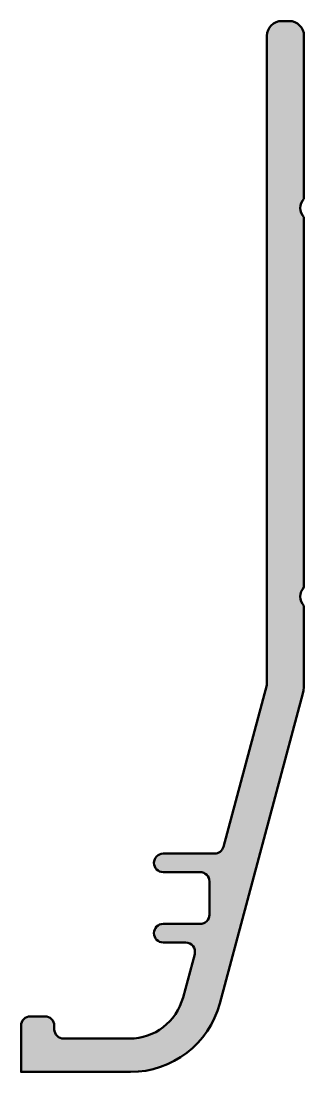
# Model space of a CAD drawing. Extents: x 0.5 to 15.8, y 0 to 56.8.
import ezdxf

# ---------------------------------------------------------------- set-up
doc = ezdxf.new("R2010")
doc.units = 0
doc.layers.add('0S-Alu contour', color=7, linetype='Continuous', lineweight=50)
doc.layers.add('0S-Alu hatch', color=252, linetype='Continuous', lineweight=25)

# ---------------------------------------------------------------- blocks, each defined once
blk = doc.blocks.new('385530__A6B8C6D1_B02E_4AD3_A6E4_6658D5DACF7C_')
at = {"layer": '0S-Alu hatch'}
h = blk.add_hatch(color=256, dxfattribs=at)
edge = h.paths.add_edge_path()
edge.add_arc((14.5999917762585, 55.99999906846807), 0.7999963539232647, 89.99952029874115, 180.0004797007597)
edge.add_line((13.79999542236328, 55.99999237060547), (13.79999542236327, 21.0289993286133))
edge.add_line((13.79999542236327, 21.0289993286133), (13.79840850830078, 20.98552703857428))
edge.add_line((13.79840850830078, 20.98552703857428), (13.79272460937501, 20.94239807128909))
edge.add_line((13.79272460937501, 20.94239807128909), (13.78299713134767, 20.89999389648443))
edge.add_line((13.78299713134767, 20.89999389648443), (11.44413787456709, 12.17039794921875))
edge.add_ellipse((10.96050510244171, 12.30147564899708), major_axis=(-0.5010808534087627, 0), ratio=1, start_angle=90.07303092176198, end_angle=164.8355767632174, ccw=False)
edge.add_line((10.96114379497725, 11.80039520263672), (8.187538448297554, 11.79996795654296))
edge.add_arc((8.187538448297556, 11.29998321533203), 0.4999847412109375, 90.00000000000018, 270)
edge.add_line((8.187538448297556, 10.79999847412109), (10.18754607769208, 10.79999847412109))
edge.add_ellipse((10.18780942578706, 10.30026944753402), major_axis=(-0.4997290959768924, 0), ratio=1, start_angle=179.9689318996972, end_angle=270.0301938294265, ccw=False)
edge.add_line((10.68753844829755, 10.29999847412116), (10.68753844829755, 8.500003051757812))
edge.add_ellipse((10.18781196282478, 8.499729537230586), major_axis=(-0.4997265603239124, 0), ratio=1, start_angle=89.96864039242092, end_angle=180.0313596075792, ccw=False)
edge.add_line((10.18753844829754, 8.00000305175781), (8.187546077692083, 8.000003051757812))
edge.add_arc((8.18754226299482, 7.500003051757811), 0.5000000000145528, 89.99956286789313, 269.9995628678931)
edge.add_line((8.187538448297554, 7.00000305175781), (9.40714294048505, 7.000399780273436))
edge.add_ellipse((9.406722849769725, 6.49992539545509), major_axis=(-0.5004745611272482, 0), ratio=1, start_angle=165.0002192662819, end_angle=269.9519067906807, ccw=False)
edge.add_line((9.890144649469425, 6.37039489746094), (9.260993957519533, 4.02399444580078))
edge.add_ellipse((6.364180542605669, 4.798579972173206), major_axis=(-2.998584782608384, 0), ratio=1, start_angle=89.97742282927942, end_angle=165.0297757157651, ccw=False)
edge.add_line((6.362998962402369, 1.799995422363281), (2.800003051757812, 1.79998779296875))
edge.add_ellipse((2.799758218988179, 2.299742963993118), major_axis=(-0.4997552309968161, 0), ratio=1, start_angle=-0.028943768537885717, end_angle=90.02806951098768, ccw=False)
edge.add_line((2.300003051757812, 2.299995422363338), (2.300003051757812, 2.5))
edge.add_arc((1.800249171392776, 2.500246123448659), 0.499753940971617, 359.9717824427895, 450.0290918147542)
edge.add_line((1.799995422363226, 3), (0.9999999999999996, 3))
edge.add_arc((0.9997446348372625, 2.500255365162737), 0.499744700081947, 89.97072235744803, 180.029277642558)
edge.add_line((0.5000000000000001, 2.499999999999947), (0.5, 0))
edge.add_line((0.5, 0), (6.416992187499997, 0))
edge.add_arc((6.417449109179244, 4.998554199196635), 4.998554220080416, 269.9947625487946, 345.0138613366681)
edge.add_line((11.24599456787109, 3.706001281738285), (15.73199462890626, 20.4459991455078))
edge.add_line((15.73199462890626, 20.4459991455078), (15.7698745727539, 20.61610412597655))
edge.add_line((15.7698745727539, 20.61610412597655), (15.7926025390625, 20.78888702392579))
edge.add_line((15.7926025390625, 20.78888702392579), (15.79999542236328, 20.96299743652345))
edge.add_line((15.79999542236328, 20.96299743652345), (15.79999542236328, 25.19400024414063))
edge.add_ellipse((16.32486936222015, 25.69400024414063), major_axis=(-0.7249087202819938, 0), ratio=1, start_angle=-43.6096904339729, end_angle=43.60969043397313, ccw=False)
edge.add_line((15.79999542236328, 26.19400024414062), (15.79999542236328, 46.19400024414063))
edge.add_ellipse((16.32486936222015, 46.69400024414063), major_axis=(-0.7249087202819912, 0), ratio=1, start_angle=-43.60969043397313, end_angle=43.6096904339733, ccw=False)
edge.add_line((15.79999542236328, 47.19400024414063), (15.79999542236328, 55.99999237060547))
edge.add_arc((15.00000063144159, 56.00000063139919), 0.7999947909643343, 359.9994083601196, 449.9999547741666)
edge.add_line((15.00000126290924, 56.79999542236327), (14.59999847412109, 56.7999954223633))
at = {"layer": '0S-Alu contour', "color": 7}
for points in [[(15.00000126290924, 56.79999542236327), (14.59999847412109, 56.7999954223633)], [(13.79999542236328, 55.99999237060547), (13.79999542236327, 21.0289993286133), (13.79840850830078, 20.98552703857428), (13.79272460937501, 20.94239807128909), (13.78299713134767, 20.89999389648443), (11.44413787456709, 12.17039794921875)], [(15.79999542236328, 47.19400024414063), (15.79999542236328, 55.99999237060547)], [(15.79999542236328, 26.19400024414062), (15.79999542236328, 46.19400024414063)], [(11.24599456787109, 3.706001281738285), (15.73199462890626, 20.4459991455078), (15.7698745727539, 20.61610412597655), (15.7926025390625, 20.78888702392579), (15.79999542236328, 20.96299743652345), (15.79999542236328, 25.19400024414063)], [(10.96114379497725, 11.80039520263672), (8.187538448297554, 11.79996795654296)], [(8.187538448297556, 10.79999847412109), (10.18754607769208, 10.79999847412109)], [(10.68753844829755, 10.29999847412116), (10.68753844829755, 8.500003051757812)], [(10.18753844829754, 8.00000305175781), (8.187546077692083, 8.000003051757812)], [(8.187538448297554, 7.00000305175781), (9.40714294048505, 7.000399780273436)], [(9.890144649469425, 6.37039489746094), (9.260993957519533, 4.02399444580078)], [(1.799995422363226, 3), (0.9999999999999996, 3)], [(0.5000000000000001, 2.499999999999947), (0.5, 0), (6.416992187499997, 0)], [(2.300003051757812, 2.299995422363338), (2.300003051757812, 2.5)], [(6.362998962402369, 1.799995422363281), (2.800003051757812, 1.79998779296875)]]:
    blk.add_lwpolyline(points, dxfattribs=at)
for centre, radius, start, end in [((14.5999917762585, 55.99999906846807), 0.7999963539232647, 89.99952029874115, 180.0004797007597), ((15.00000063144159, 56.00000063139919), 0.7999947909643343, 359.9994083601196, 89.99995477416661), ((8.187538448297556, 11.29998321533203), 0.4999847412109375, 90.00000000000018, 270), ((8.18754226299482, 7.500003051757811), 0.5000000000145528, 89.99956286789313, 269.9995628678931), ((6.417449109179244, 4.998554199196635), 4.998554220080416, 269.9947625487946, 345.0138613366681), ((0.9997446348372625, 2.500255365162737), 0.499744700081947, 89.97072235744803, 180.029277642558), ((1.800249171392776, 2.500246123448659), 0.499753940971617, 359.9717824427895, 90.02909181475422)]:
    blk.add_arc(centre, radius, start, end, dxfattribs=at)
at = {"layer": '0S-Alu contour', "color": 7, "extrusion": (0, 0, -1)}
for centre, radius, start, end in [((-16.32486936222015, 46.69400024414063), 0.7249087202819912, 316.3903095660267, 43.60969043397321), ((-16.32486936222015, 25.69400024414063), 0.7249087202819938, 316.3903095660269, 43.60969043397299), ((-10.96050510244171, 12.30147564899708), 0.5010808534087627, 195.1644232367826, 269.926969078238), ((-10.18780942578706, 10.30026944753402), 0.4997290959768924, 89.9698061705735, 180.0310681003029), ((-10.18781196282478, 8.499729537230586), 0.4997265603239124, 179.9686403924208, 270.0313596075791), ((-9.406722849769725, 6.49992539545509), 0.5004745611272482, 90.0480932093193, 194.9997807337181), ((-6.364180542605669, 4.798579972173206), 2.998584782608384, 194.970224284235, 270.0225771707206), ((-2.799758218988179, 2.299742963993118), 0.4997552309968161, 269.9719304890123, 0.0289437685378957)]:
    blk.add_arc(centre, radius, start, end, dxfattribs=at)
blk = doc.blocks.new('385530__2E58A38B_BCC2_4199_B575_E0BA87B46DE8_')
at = {"layer": '0S-Alu contour', "color": 7}
blk.add_blockref('385530__A6B8C6D1_B02E_4AD3_A6E4_6658D5DACF7C_', (0, 0), dxfattribs=at)

msp = doc.modelspace()

# ---------------------------------------------------------------- block references
at = {"layer": '0S-Alu contour', "color": 7}
msp.add_blockref('385530__2E58A38B_BCC2_4199_B575_E0BA87B46DE8_', (0, 0), dxfattribs=at)

doc.saveas('drawing.dxf')
